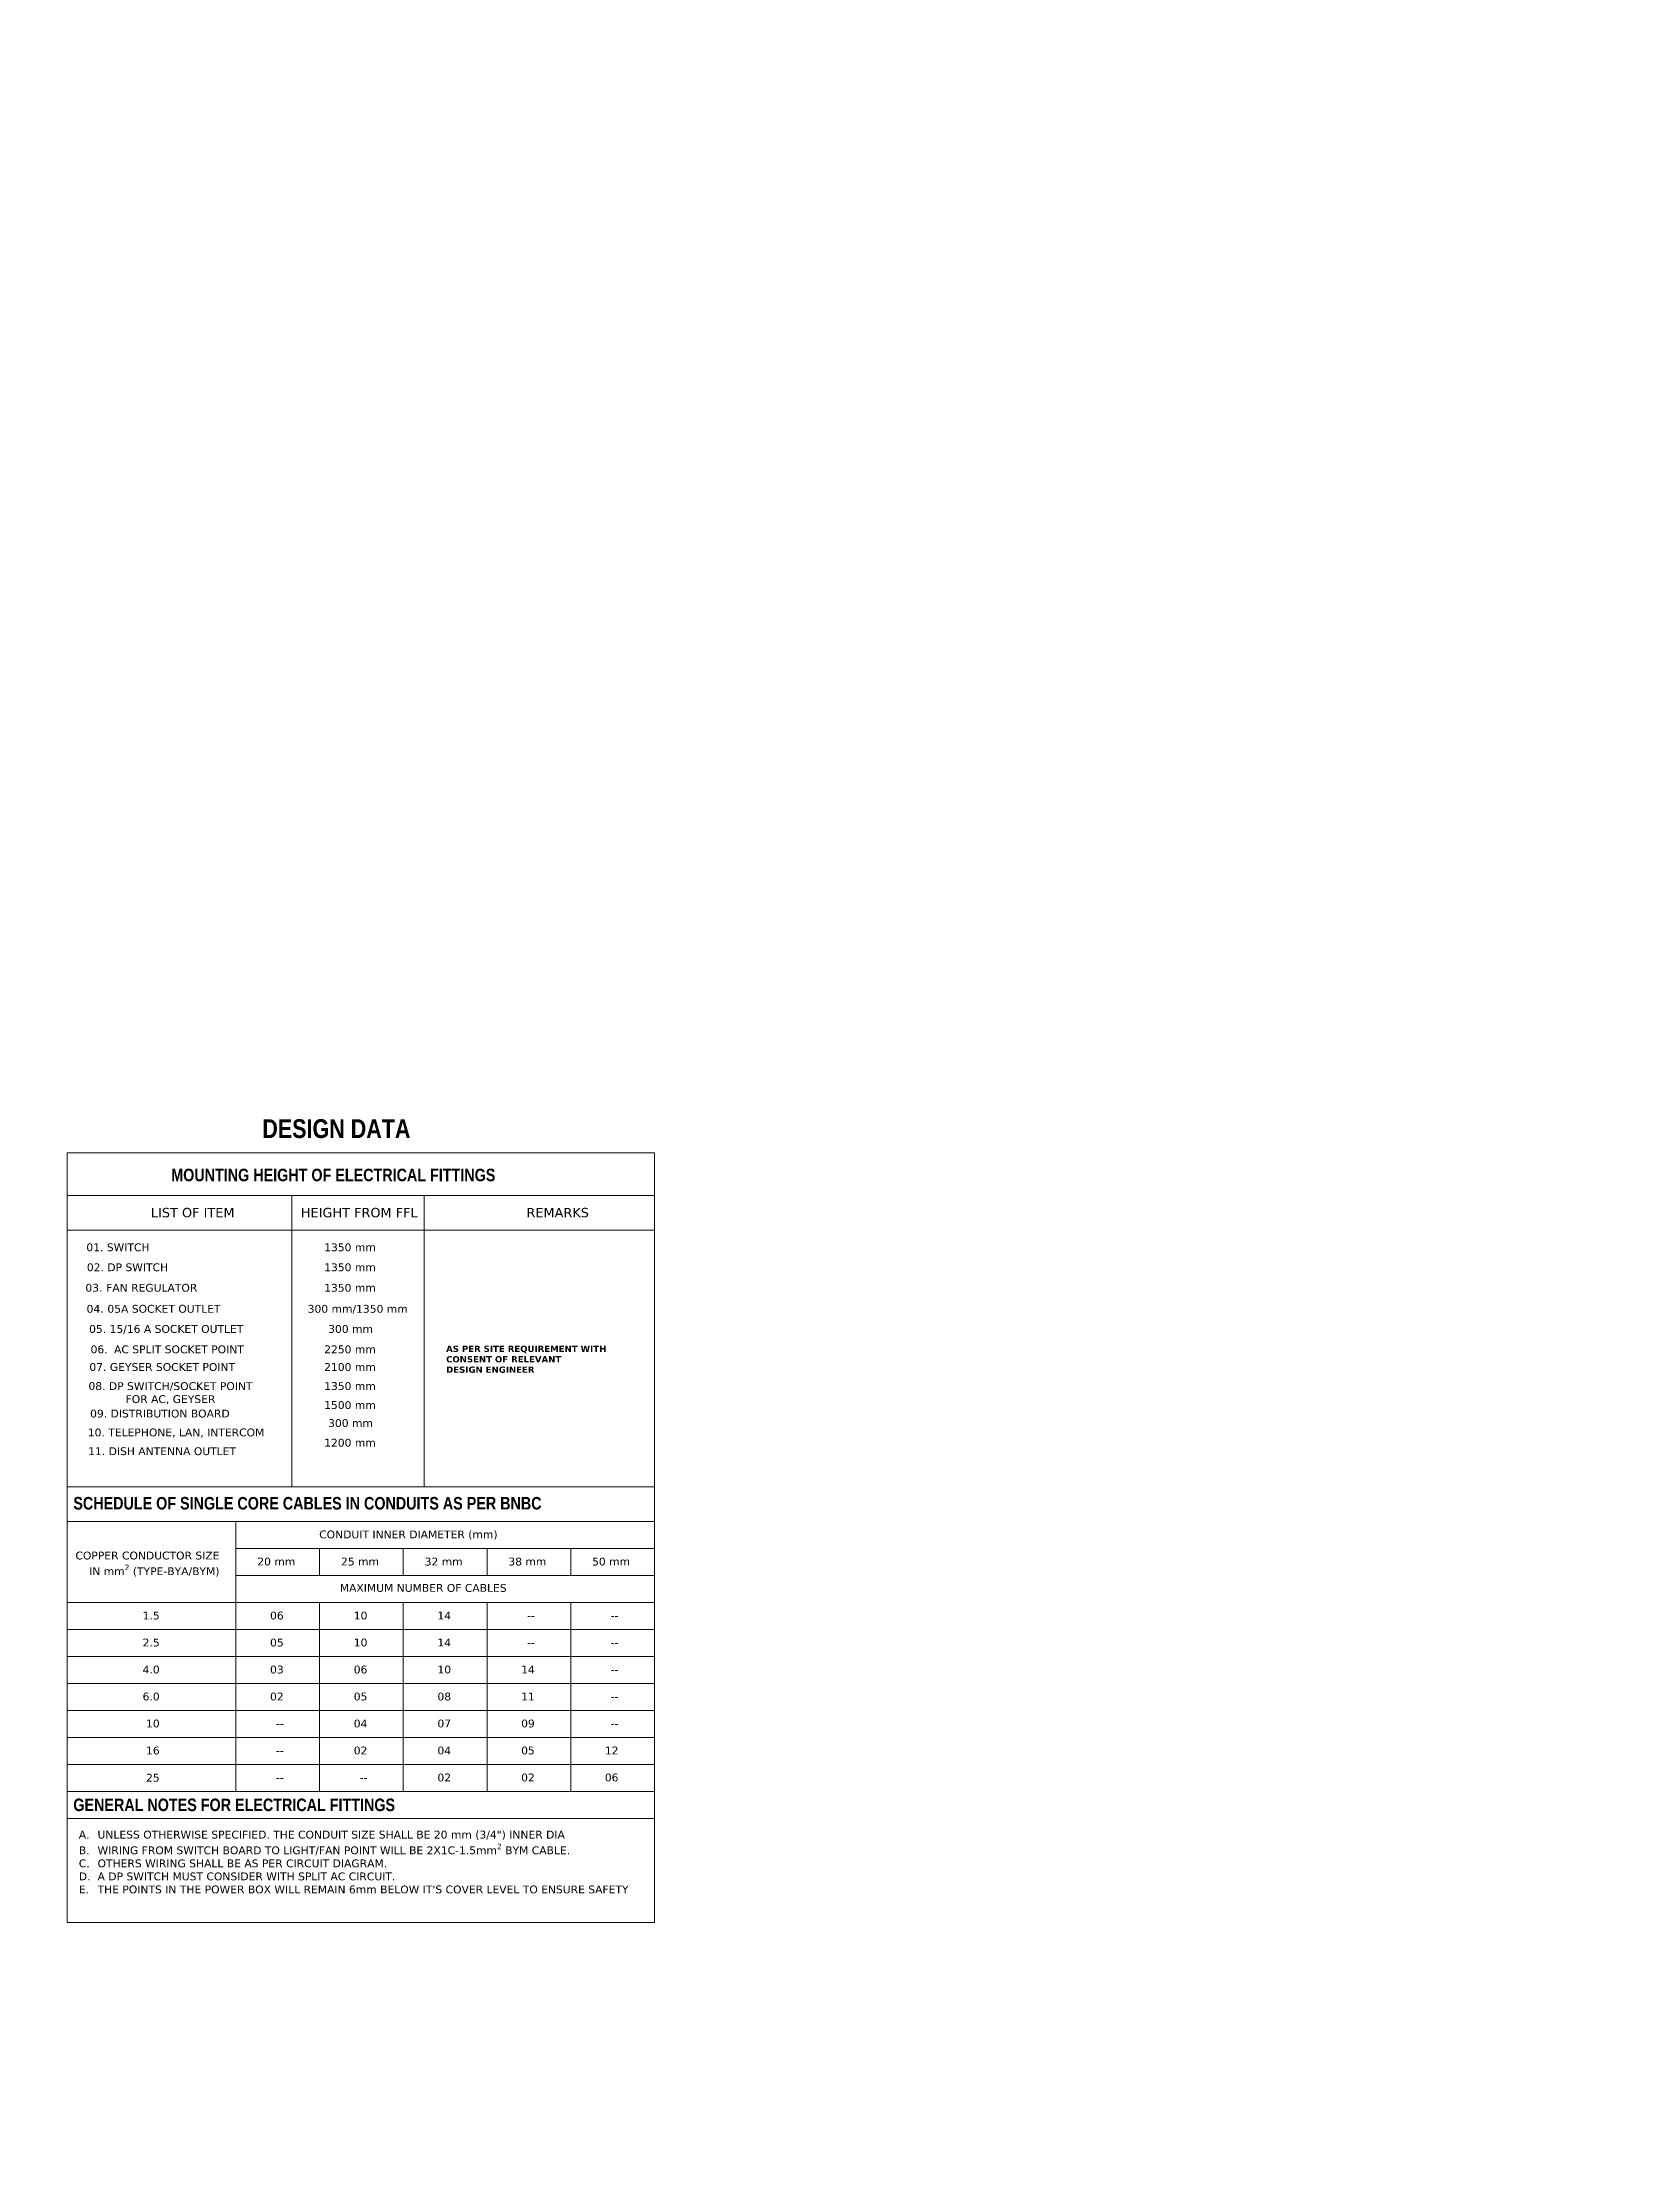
# Model space of a CAD drawing. Header units: inches. Extents: x -12 to 20935469, y -1604 to 24729220.
# Drawn here: x 20819292 to 20829956, y 24622037 to 24636375 of the extents above; entities that cross this region are included whole.
import ezdxf

# ---------------------------------------------------------------- set-up
doc = ezdxf.new("R2010")
doc.units = ezdxf.units.IN
doc.header["$LTSCALE"] = 0.03
doc.header["$MEASUREMENT"] = 0
doc.header["$PDMODE"] = 32
doc.header["$PDSIZE"] = 15
doc.layers.add('line', color=7, linetype='Continuous', lineweight=9)
doc.styles.get("Standard").update_dxf_attribs({"font": 'timesbd.ttf'})
doc.dimstyles.new('arch grid', dxfattribs={"dimtxt": 250, "dimasz": 100, "dimexe": 10, "dimexo": 10, "dimgap": 0.09, "dimtad": 0, "dimdec": 0, "dimzin": 0, "dimdsep": 46, "dimtxsty": 'Standard', "dimblk": 'DOT', "dimcen": 50, "dimdle": 50, "dimclrd": 256, "dimclre": 256, "dimadec": 0, "dimazin": 0, "dimtfac": 1, "dimtdec": 0, "dimtofl": 0, "dimtmove": 0, "dimatfit": 3, "dimldrblk": 'DOT', "dimfxl": 200, "dimfxlon": 1, "dimtolj": 1, "dimtzin": 0, "dimlwd": -1, "dimlwe": -1, "dimarcsym": 1})

# ---------------------------------------------------------------- blocks, each defined once
blk = doc.blocks.new('_Oblique')
at = {"color": 0, "linetype": 'ByBlock', "lineweight": -2}
blk.add_line((-0.5, -0.5), (0.5, 0.5), dxfattribs=at)
blk = doc.blocks.new('*D363')
at = {"ltscale": 50, "transparency": 16777216}
for p, q in [((3479, 24649574), (3479, 24649401)), ((3479, 24649524), (3469, 24649524)), ((3479, 24649401), (3469, 24649401)), ((3479, 24649401), (3479, 8351))]:
    blk.add_line(p, q, dxfattribs=at)
at = {"layer": 'Defpoints', "color": 0, "ltscale": 50, "transparency": 16777216}
for p in [(3479, 24649401), (20846678, 24649524), (20846678, 24649401)]:
    blk.add_point(p, dxfattribs=at)
at = {"ltscale": 50, "transparency": 16777216, "xscale": 100, "yscale": 100, "zscale": 100}
for p, rotation in [((3479, 24649524), 90), ((3479, 24649401), 270)]:
    blk.add_blockref('_Oblique', p, dxfattribs=dict(at, rotation=rotation))
at = {"color": 0, "ltscale": 50, "transparency": 16777216, "insert": (3479, 3398), "char_height": 250, "attachment_point": 5, "rotation": 90}
blk.add_mtext('\\A1;{\\H8.57143x;300mm}', dxfattribs=at)
blk = doc.blocks.new('_Dot')
at = {"color": 0, "linetype": 'ByBlock', "lineweight": -2}
blk.add_line((-0.5, 0), (-1, 0), dxfattribs=at)
at = {"color": 0, "linetype": 'ByBlock', "const_width": 0.5}
blk.add_lwpolyline([(-0.25, 0, 1), (0.25, 0, 1)], format="xyb", close=True, dxfattribs=at)

msp = doc.modelspace()

# ---------------------------------------------------------------- linework, layer by layer
at = {"layer": 'line', "color": 5, "ltscale": 50}
for p, q in [((20819457.3, 24628889.6), (20819457.3, 24623702.2)), ((20819457.3, 24628889.6), (20823416.5, 24628889.6)), ((20823416.5, 24628889.6), (20823416.5, 24623702.2)), ((20819457.3, 24628602.1), (20823416.5, 24628602.1)), ((20820972.4, 24628602.1), (20820972.4, 24626639.2)), ((20821560.3, 24628602.1), (20821560.3, 24628599.7)), ((20821864.6, 24628599.7), (20821864.6, 24626639.2)), ((20819457.3, 24628367.9), (20823416.5, 24628367.9)), ((20819457.3, 24626639.2), (20823416.5, 24626639.2)), ((20819457.3, 24626405), (20823416.5, 24626405)), ((20820595.8, 24626405), (20820595.8, 24624585.6)), ((20820595.8, 24626223.1), (20823416.5, 24626223.1)), ((20821159.9, 24626223.1), (20821159.9, 24626041.2)), ((20821724, 24626223.1), (20821724, 24626041.2)), ((20822288.2, 24626223.1), (20822288.2, 24626041.2)), ((20822852.3, 24626223.1), (20822852.3, 24626041.2)), ((20820595.8, 24626041.2), (20823416.5, 24626041.2)), ((20819457.3, 24625859.2), (20823416.5, 24625859.2)), ((20821159.9, 24625859.2), (20821159.9, 24624585.6)), ((20821724, 24625859.2), (20821724, 24624585.6)), ((20822288.2, 24625859.2), (20822288.2, 24624585.6)), ((20822852.3, 24625859.2), (20822852.3, 24624585.6)), ((20819457.3, 24625677.3), (20823416.5, 24625677.3)), ((20819457.3, 24625495.3), (20823416.5, 24625495.3)), ((20819457.3, 24625313.4), (20823416.5, 24625313.4)), ((20819457.3, 24625131.4), (20823416.5, 24625131.4)), ((20819457.3, 24624949.5), (20823416.5, 24624949.5)), ((20819457.3, 24624767.5), (20823416.5, 24624767.5)), ((20819457.3, 24624585.6), (20823416.5, 24624585.6)), ((20819457.3, 24624403.6), (20823416.5, 24624403.6)), ((20819457.3, 24623702.2), (20823416.5, 24623702.2))]:
    msp.add_line(p, q, dxfattribs=at)

# ---------------------------------------------------------------- texts
for s, width, insert, char_height, attachment_point in [('\\A1;{\\fArial Narrow|b1|i0|c0|p34;\\C256;DESIGN DATA}', 1165.31, (20820773.5, 24629116.5), 126.551, 1), ('\\A1;{\\fArial Narrow|b1|i0|c0|p34;\\C256;MOUNTING HEIGHT OF ELECTRICAL FITTINGS}', 4592.884, (20821252, 24628782.9), 84.367, 2), ('\\A1;{\\fArial Narrow|b1|i0|c0|p34;\\C256;SCHEDULE OF SINGLE CORE CABLES IN CONDUITS AS PER BNBC}', 4993.732, (20819499.5, 24626570.1), 84.367, 1), ('\\A1;{\\fArial Narrow|b1|i0|c0|p34;\\C256;GENERAL NOTES FOR ELECTRICAL FITTINGS}', 3700.773, (20819499.5, 24624537), 84.367, 1)]:
    msp.add_mtext_dynamic_manual_height_columns(s, width=width, gutter_width=0.241, heights=[0], dxfattribs=dict(at, insert=insert, char_height=char_height, attachment_point=attachment_point))
at = {"layer": 'line', "lineweight": 40, "ltscale": 50}
for s, insert, char_height, width, attachment_point in [('{\\fVerdana|b0|i0|c0|p34; \\H1.5x;LIST OF ITEM}', (20820585.9, 24628518.8), 42.184, 916.973, 3), ('{\\fVerdana|b0|i0|c0|p34;HEIGHT FROM FFL}', (20821821.2, 24628518.8), 63.275, 917.097, 3), ('{\\fVerdana|b0|i0|c0|p34;REMARKS}', (20822975.2, 24628518.8), 63.275, 917.097, 3), ('{\\fVerdana|b0|i0|c0|p34;\\H1.25x;01. SWITCH }', (20820013.1, 24628279.6), 42.184, 529.629, 3), ('{\\fVerdana|b1|i0|c0|p34;   \\H1.25x;  \\fVerdana|b0|i0|c0|p34;  1350 mm }', (20821538.3, 24628279.6), 42.184, 592.081, 3), ('{\\fVerdana|b1|i0|c0|p34;    \\H1.25x; \\fVerdana|b0|i0|c0|p34; \\H0.88x; \\H1.136x;02. DP SWITCH }', (20820138.6, 24628144.8), 42.184, 757.249, 3), ('{\\fVerdana|b1|i0|c0|p34;   \\H1.25x;  \\fVerdana|b0|i0|c0|p34;  1350 mm }', (20821538.3, 24628144.8), 42.184, 592.081, 3), ('{\\fVerdana|b1|i0|c0|p34;    \\H1.25x; \\fVerdana|b0|i0|c0|p34;03.\\fVerdana|b1|i0|c0|p34; \\fVerdana|b0|i0|c0|p34;FAN REGULATOR}', (20820335.1, 24628006.7), 42.1836, 933.145, 3), ('{\\fVerdana|b1|i0|c0|p34;   \\H1.25x;  \\fVerdana|b0|i0|c0|p34;  1350 mm }', (20821538.3, 24628006.7), 42.184, 592.081, 3), ('{\\fVerdana|b1|i0|c0|p34;    \\H1.25x; \\fVerdana|b0|i0|c0|p34;04.\\fVerdana|b1|i0|c0|p34; \\fVerdana|b0|i0|c0|p34;05A SOCKET OUTLET}', (20820491.5, 24627864.9), 42.1836, 1101.159, 3), ('{\\fVerdana|b1|i0|c0|p34;    \\H1.25x; \\fVerdana|b0|i0|c0|p34; 300 mm/1350 mm }', (20821753.5, 24627864.9), 42.184, 882.075, 3), ('{\\fVerdana|b1|i0|c0|p34;  \\fVerdana|b0|i0|c0|p34;\\H1.25x;   05. 15/16 A SOCKET OUTLET}', (20820645.6, 24627729.2), 42.184, 1221.002, 3), ('{\\fVerdana|b1|i0|c0|p34;     \\fVerdana|b0|i0|c0|p34;  300 mm }', (20821519.3, 24627729.2), 52.729, 473.247, 3), ('{\\fVerdana|b0|i0|c0|p34;\\H1.25x;07. GEYSER SOCKET POINT}', (20820590, 24627472.6), 42.184, 1410.69, 3), ('{\\fVerdana|b1|i0|c0|p34;   \\fVerdana|b0|i0|c0|p34;\\H1.25x;06. \\fVerdana|b1|i0|c0|p34;\\H0.8x; \\fVerdana|b0|i0|c0|p34;\\H1.25x;AC SPLIT SOCKET POINT}', (20820649.1, 24627591.6), 42.1836, 1485.477, 3), ('{\\fVerdana|b1|i0|c0|p34;   \\H1.25x;  \\fVerdana|b0|i0|c0|p34;  2250 mm }', (20821538.3, 24627591.6), 42.184, 530.542, 3), ('{\\fVerdana|b1|i0|c0|p34;     \\fVerdana|b0|i0|c0|p34;  2100 mm }', (20821538.3, 24627472.6), 52.729, 645.688, 3), ('\\pxql;{\\fVerdana|b1|i0|c0|p34;AS PER SITE REQUIREMENT WITH CONSENT OF RELEVANT DESIGN\\~ENGINEER}', (20822012.4, 24627589.9), 42.184, 1197.719, 1), ('\\pxqc;{\\fVerdana|b0|i0|c0|p34;\\H1.25x;08. DP SWITCH/SOCKET POINT FOR AC, GEYSER}', (20820732.2, 24627344), 42.184, 1155.698, 3), ('{\\fVerdana|b1|i0|c0|p34;     \\fVerdana|b0|i0|c0|p34; 1350 mm }', (20821538.3, 24627344), 52.729, 600.981, 3), ('{\\fVerdana|b1|i0|c0|p34;     \\fVerdana|b0|i0|c0|p34; 1500 mm }', (20821538.3, 24627216.1), 52.729, 545.63, 3), ('{\\fVerdana|b0|i0|c0|p34;\\H1.25x;10. TELEPHONE, LAN, INTERCOM}', (20820786.9, 24627031.6), 42.184, 1744.702, 3), ('\\pt0;{\\fVerdana|b0|i0|c0|p34;\\H1.25x;09. DISTRIBUTION BOARD}', (20820553.3, 24627158.8), 42.184, 1370.221, 3), ('{\\fVerdana|b1|i0|c0|p34;     \\fVerdana|b0|i0|c0|p34; 300 mm }', (20821519, 24627094.6), 52.729, 473.247, 3), ('{\\fVerdana|b0|i0|c0|p34;\\H1.25x;11. DISH ANTENNA OUTLET}', (20820596.2, 24626905), 42.184, 1314.189, 3), ('{\\fVerdana|b1|i0|c0|p34;     \\fVerdana|b0|i0|c0|p34; 1200 mm }', (20821538.3, 24626962.3), 52.729, 511.568, 3), ('\\pxql;{\\fVerdana|b1|i0|c0|p34;    \\H1.25x; \\fVerdana|b0|i0|c0|p34;CONDUIT INNER DIAMETER (mm)}', (20822492.8, 24626343.9), 42.184, 1441.693, 3), ('\\A1;{\\fVerdana|b0|i0|c0|p34;\\H1.25x;COPPER CONDUCTOR SIZE\\P IN mm\\H0.7x;\\S2^ ;\\H1.429x; (TYPE-BYA/BYM)}', (20820484.8, 24626201.8), 42.184, 1112.886, 3), ('{\\fVerdana|b1|i0|c0|p34;     \\fVerdana|b0|i0|c0|p34; 20 mm }', (20820995.6, 24626161.1), 52.729, 511.568, 3), ('{\\fVerdana|b1|i0|c0|p34;     \\fVerdana|b0|i0|c0|p34; 25 mm }', (20821559.8, 24626161.1), 52.729, 511.568, 3), ('{\\fVerdana|b1|i0|c0|p34;     \\fVerdana|b0|i0|c0|p34; 32 mm }', (20822123.9, 24626161.1), 52.729, 511.568, 3), ('{\\fVerdana|b1|i0|c0|p34;     \\fVerdana|b0|i0|c0|p34; 38 mm }', (20822688.1, 24626161.1), 52.729, 511.568, 3), ('{\\fVerdana|b1|i0|c0|p34;     \\fVerdana|b0|i0|c0|p34; 50 mm }', (20823252.2, 24626161.1), 52.729, 511.568, 3), ('{\\fVerdana|b1|i0|c0|p34;    \\H1.25x; \\fVerdana|b0|i0|c0|p34;MAXIMUM NUMBER OF CABLES}', (20822420.5, 24625983.5), 42.184, 1415.451, 3), ('{\\fVerdana|b0|i0|c0|p34;1.5}', (20820081.5, 24625797.3), 52.729, 125.044, 3), ('{\\fVerdana|b0|i0|c0|p34;06}', (20820917.7, 24625797.3), 52.729, 125.044, 3), ('{\\fVerdana|b0|i0|c0|p34;10}', (20821481.9, 24625797.3), 52.729, 125.044, 3), ('{\\fVerdana|b0|i0|c0|p34;14}', (20822046, 24625797.3), 52.729, 125.044, 3), ('{\\fVerdana|b0|i0|c0|p34;--}', (20822610.2, 24625797.3), 52.729, 125.044, 3), ('{\\fVerdana|b0|i0|c0|p34;--}', (20823174.3, 24625797.3), 52.729, 125.044, 3), ('{\\fVerdana|b0|i0|c0|p34;2.5}', (20820081.5, 24625615.3), 52.729, 125.044, 3), ('{\\fVerdana|b0|i0|c0|p34;05}', (20820917.7, 24625615.3), 52.729, 125.044, 3), ('{\\fVerdana|b0|i0|c0|p34;10}', (20821481.9, 24625615.3), 52.729, 125.044, 3), ('{\\fVerdana|b0|i0|c0|p34;14}', (20822046, 24625615.3), 52.729, 125.044, 3), ('{\\fVerdana|b0|i0|c0|p34;--}', (20822610.2, 24625615.3), 52.729, 125.044, 3), ('{\\fVerdana|b0|i0|c0|p34;--}', (20823174.3, 24625615.3), 52.729, 125.044, 3), ('{\\fVerdana|b0|i0|c0|p34;4.0}', (20820081.5, 24625433.4), 52.729, 125.044, 3), ('{\\fVerdana|b0|i0|c0|p34;03}', (20820917.7, 24625433.4), 52.729, 125.044, 3), ('{\\fVerdana|b0|i0|c0|p34;06}', (20821481.9, 24625433.4), 52.729, 125.044, 3), ('{\\fVerdana|b0|i0|c0|p34;10}', (20822046, 24625433.4), 52.729, 125.044, 3), ('{\\fVerdana|b0|i0|c0|p34;14}', (20822610.2, 24625433.4), 52.729, 125.044, 3), ('{\\fVerdana|b0|i0|c0|p34;--}', (20823174.3, 24625433.4), 52.729, 125.044, 3), ('{\\fVerdana|b0|i0|c0|p34;6.0}', (20820081.5, 24625251.4), 52.729, 125.044, 3), ('{\\fVerdana|b0|i0|c0|p34;02}', (20820917.7, 24625251.4), 52.729, 125.044, 3), ('{\\fVerdana|b0|i0|c0|p34;05}', (20821481.9, 24625251.4), 52.729, 125.044, 3), ('{\\fVerdana|b0|i0|c0|p34;08}', (20822046, 24625251.4), 52.729, 125.044, 3), ('{\\fVerdana|b0|i0|c0|p34;11}', (20822610.2, 24625251.4), 52.729, 125.044, 3), ('{\\fVerdana|b0|i0|c0|p34;--}', (20823174.3, 24625251.4), 52.729, 125.044, 3), ('{\\fVerdana|b0|i0|c0|p34;10}', (20820081.5, 24625069.5), 52.729, 125.044, 3), ('{\\fVerdana|b0|i0|c0|p34;--}', (20820917.7, 24625069.5), 52.729, 125.044, 3), ('{\\fVerdana|b0|i0|c0|p34;04}', (20821481.9, 24625069.5), 52.729, 125.044, 3), ('{\\fVerdana|b0|i0|c0|p34;07}', (20822046, 24625069.5), 52.729, 125.044, 3), ('{\\fVerdana|b0|i0|c0|p34;09}', (20822610.2, 24625069.5), 52.729, 125.044, 3), ('{\\fVerdana|b0|i0|c0|p34;--}', (20823174.3, 24625069.5), 52.729, 125.044, 3), ('{\\fVerdana|b0|i0|c0|p34;16}', (20820081.5, 24624887.5), 52.729, 125.044, 3), ('{\\fVerdana|b0|i0|c0|p34;02}', (20821481.9, 24624887.5), 52.729, 125.044, 3), ('{\\fVerdana|b0|i0|c0|p34;04}', (20822046, 24624887.5), 52.729, 125.044, 3), ('{\\fVerdana|b0|i0|c0|p34;05}', (20822610.2, 24624887.5), 52.729, 125.044, 3), ('{\\fVerdana|b0|i0|c0|p34;12}', (20823174.3, 24624887.5), 52.729, 125.044, 3), ('{\\fVerdana|b0|i0|c0|p34;--}', (20820917.7, 24624887.5), 52.729, 125.044, 3), ('{\\fVerdana|b0|i0|c0|p34;25}', (20820081.5, 24624703.9), 52.729, 125.044, 3), ('{\\fVerdana|b0|i0|c0|p34;--}', (20820917.7, 24624705.6), 52.729, 125.044, 3), ('{\\fVerdana|b0|i0|c0|p34;--}', (20821481.9, 24624705.6), 52.729, 125.044, 3), ('{\\fVerdana|b0|i0|c0|p34;02}', (20822046, 24624705.6), 52.729, 125.044, 3), ('{\\fVerdana|b0|i0|c0|p34;02}', (20822610.2, 24624705.6), 52.729, 125.044, 3), ('{\\fVerdana|b0|i0|c0|p34;06}', (20823174.3, 24624705.6), 52.729, 125.044, 3), ('\\A1;\\pxi-3,l4,ql,t4;{\\fVerdana|b0|i0|c0|p34;\\H1.25x;A.^IUNLESS OTHERWISE SPECIFIED. THE CONDUIT SIZE SHALL BE 20 mm (3/4\\H1x;") INNER DIA\\PB.^IWIRING FROM SWITCH BOARD TO LIGHT/FAN POINT WILL BE 2X1C-1.5mm\\H0.7x;\\S2^ ;\\H1.42857x; BYM CABLE.\\PC.^IOTHERS WIRING SHALL BE AS PER CIRCUIT DIAGRAM.\\PD.^IA DP SWITCH MUST CONSIDER WITH SPLIT AC CIRCUIT.\\PE.^ITHE POINTS IN THE POWER BOX WILL REMAIN 6mm BELOW IT\'S COVER LEVEL TO ENSURE SAFETY }', (20823360.3, 24624320.4), 42.1836, 3866.293, 3)]:
    msp.add_mtext(s, dxfattribs=dict(at, insert=insert, char_height=char_height, width=width, attachment_point=attachment_point))

# ---------------------------------------------------------------- dimensions: what is measured, and where the dimension line sits
at = {"ltscale": 50}
dim = msp.add_linear_dim(base=(3479.2, 24649400.8), p1=(20846678.2, 24649524.1), p2=(20846678.2, 24649400.8), angle=90, text='{\\H8.57143x;300mm}', dimstyle='arch grid', override={"dimblk1": 'Oblique', "dimblk2": 'Oblique', "dimsah": 1, "dimfxl": 0.18}, dxfattribs=at)
dim.commit()
dim.dimension.update_dxf_attribs({"geometry": '*D363', "text_midpoint": (3479.2, 3397.6), "dimtype": 160})

doc.saveas('drawing.dxf')
